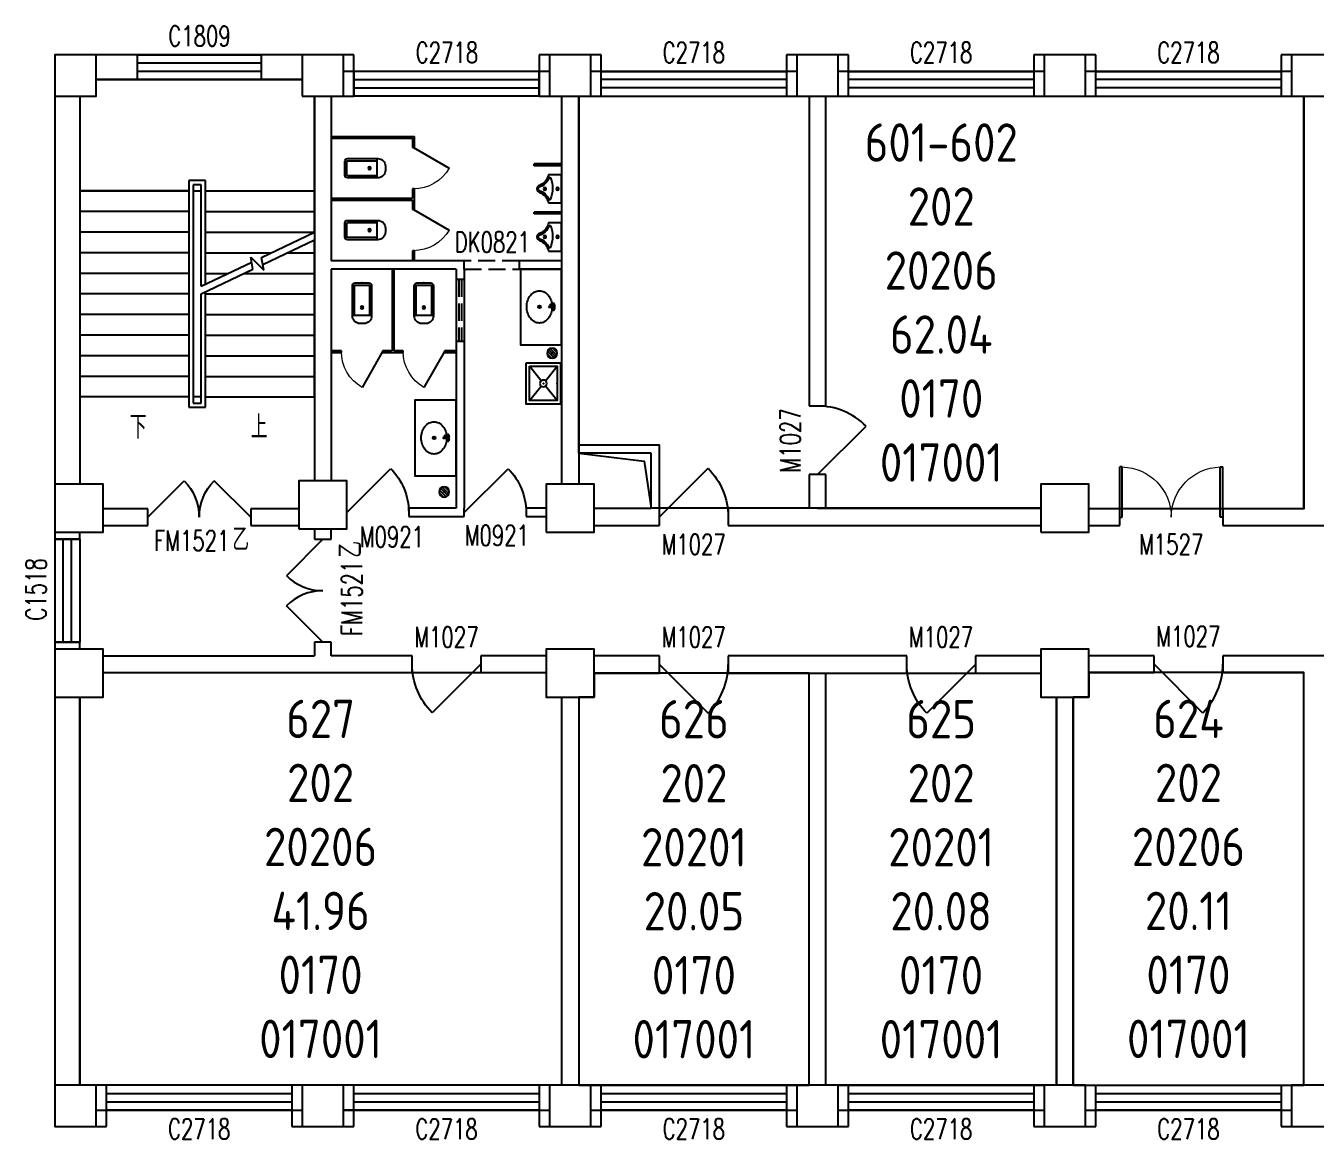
# Model space of a CAD drawing. Extents: x 127902 to 222526, y 58766 to 74973.
# Drawn here: x 127902 to 146686, y 58766 to 74973 of the extents above; entities that cross this region are included whole.
import ezdxf

# ---------------------------------------------------------------- set-up
doc = ezdxf.new("R2010")
doc.units = 0
doc.header["$LTSCALE"] = 1000
doc.header["$MEASUREMENT"] = 0
doc.linetypes.add('DASH', pattern=[0.35, 0.25, -0.1])
for name, color, linetype in [('body', 30, 'Continuous'), ('GROS', 6, 'Continuous'), ('RM$', 5, 'Continuous'), ('RM$TXT', 5, 'Continuous')]:
    doc.layers.add(name, color=color, linetype=linetype)
doc.styles.add('_TCH_DIM', font='SIMPLEX', dxfattribs={"bigfont": 'GBCBIG'})
doc.styles.add('_TCH_WINDOW', font='SIMPLEX', dxfattribs={"bigfont": 'GBCBIG'})
doc.styles.get("Standard").update_dxf_attribs({"font": 'gbenor.shx', "bigfont": 'gbcbig.shx'})

# ---------------------------------------------------------------- blocks, each defined once
blk = doc.blocks.new('_FZHK')
blk.add_lwpolyline([(-0.5, -0.5), (0.5, -0.5), (0.5, 0.5), (-0.5, 0.5)], close=True)
blk = doc.blocks.new('$DorLib2D$00000114')
at = {"color": 0}
blk.add_line((0.5, 0), (-0.207, 0.707), dxfattribs=at)
blk.add_arc((0.5, 0), 1, 135, 180, dxfattribs=at)
blk = doc.blocks.new('$WINLIB2D$00000001')
at = {"color": 0}
for points in [[(-0.5, 0.5), (-0.5, -0.5)], [(-0.5, 0.5), (0.5, 0.5)], [(0.5, -0.5), (0.5, 0.5)], [(0.5, 0.1667), (-0.5, 0.1667)], [(0.5, -0.1667), (-0.5, -0.1667)], [(-0.5, -0.5), (0.5, -0.5)]]:
    blk.add_lwpolyline(points, dxfattribs=at)
blk = doc.blocks.new('$DorLib2D$00000116')
at = {"color": 0}
for p, q in [((-0.5, 0), (-0.146, 0.354)), ((0.5, 0), (0.146, 0.354))]:
    blk.add_line(p, q, dxfattribs=at)
for centre, start, end in [((-0.5, 0), 0, 45), ((0.5, 0), 135, 180)]:
    blk.add_arc(centre, 0.5, start, end, dxfattribs=at)
blk = doc.blocks.new('$lvtry$00000201')
at = {"color": 0}
for p, q in [((100, -30, 0), (-100, -30, 0)), ((110, -470, 0), (110, -40, 0)), ((140, -470, 0), (-140, -470, 0))]:
    blk.add_line(p, q, dxfattribs=at)
at = {"color": 0, "elevation": 0}
blk.add_lwpolyline([(140, -40, 0.414214), (100, 0), (-100, 0, 0.414214), (-140, -40), (-140, -480, 0.414214), (-30, -590), (30, -590, 0.414214), (140, -480)], format="xyb", close=True, dxfattribs=at)
blk.add_lwpolyline([(-110, -40), (-110, -470)], dxfattribs=at)
at = {"color": 0}
blk.add_circle((0, -359, 0), 20, dxfattribs=at)
for centre, start, end in [((-100, -40, 0), 90, 180), ((100, -40, 0), 0, 90)]:
    blk.add_arc(centre, 10, start, end, dxfattribs=at)
for p in [(0, 0, 0), (0, -359, 0)]:
    blk.add_point(p, dxfattribs=at)
blk = doc.blocks.new('$TCHSYS$APDOOR2D')
blk.add_line((0.5, 0), (0, 0.866))
at = {"lineweight": 13}
blk.add_arc((0.5, 0), 1, 120, 180, dxfattribs=at)
blk = doc.blocks.new('$lvtry$00000222')
at = {"color": 0, "elevation": 0}
blk.add_lwpolyline([(-205, -191), (-205, 0), (205, 0), (205, -191, 0.268068), (51, -323, -0.317765), (0, -360, -0.317765), (-51, -323, 0.268068)], format="xyb", close=True, dxfattribs=at)
at = {"color": 0}
for centre in [(0, -60, 0), (0, -242, 0)]:
    blk.add_circle(centre, 20, dxfattribs=at)
for centre, radius, start, end in [((-152, -175, 0), 10, 114.1084, 248.1394), ((5, -526, 0), 395, 66.6675, 114.1084), ((-243, -401, 0), 233, 19.2639, 68.1394), ((243, -401, 0), 233, 110.4941, 160.7361), ((158, -173, 0), 10, 290.4941, 66.6675), ((0, -316, 0), 24, 199.2639, 269.4998), ((0, -316, 0), 24, 270.5002, 340.7361)]:
    blk.add_arc(centre, radius, start, end, dxfattribs=at)
for p in [(0, -60, 0), (0, -242, 0)]:
    blk.add_point(p, dxfattribs=at)
blk = doc.blocks.new('$DorLib2D$00000002')
for p, q in [((-0.5, 0), (-0.5, 0.4875)), ((-0.475, 0.4875), (-0.5, 0.4875)), ((-0.475, 0), (-0.475, 0.4875)), ((0.475, 0), (0.475, 0.4875)), ((0.475, 0.4875), (0.5, 0.4875)), ((0.5, 0), (0.5, 0.4875)), ((-0.5, 0), (-0.475, 0)), ((0.5, 0), (0.475, 0))]:
    blk.add_line(p, q)
at = {"lineweight": 13}
for centre, start, end in [((-0.4875, 0), 0, 88.53072), ((0.4875, 0), 91.46928, 180)]:
    blk.add_arc(centre, 0.4875, start, end, dxfattribs=at)
blk = doc.blocks.new('$lvtry$00000191')
at = {"color": 0}
for p, q in [((-250, -50, 0), (-39, -219, 0)), ((39, -219, 0), (250, -50, 0)), ((-250, -450, 0), (-39, -281, 0)), ((39, -281, 0), (250, -450, 0))]:
    blk.add_line(p, q, dxfattribs=at)
at = {"color": 0, "elevation": 0}
for points in [[(300, -500), (300, 0), (-300, 0), (-300, -500)], [(250, -450), (250, -50), (-250, -50), (-250, -450)]]:
    blk.add_lwpolyline(points, close=True, dxfattribs=at)
at = {"color": 0}
blk.add_circle((0, -250, 0), 50, dxfattribs=at)
for p in [(0, -50, 0), (0, -250, 0)]:
    blk.add_point(p, dxfattribs=at)
blk = doc.blocks.new('$lvtry$00000171')
for p, q in [((-74, 11), (-11, 74)), ((-70, -27), (27, 70)), ((-53, -53), (53, 53)), ((-27, -70), (70, 27)), ((11, -74), (74, -11))]:
    blk.add_line(p, q)
blk.add_circle((0, 0), 75)
blk.add_point((0, 0))
blk = doc.blocks.new('$lvtry$00000194')
at = {"color": 0}
for p, q in [((-17, -27), (-17, -17)), ((17, -27), (17, -17))]:
    blk.add_line(p, q, dxfattribs=at)
blk.add_lwpolyline([(14, -39, -0.067374), (92, -53, -0.088152), (166, -93, -0.105269), (218, -155, -0.121685), (235, -224, -0.121685), (218, -292, -0.105269), (166, -355, -0.088152), (92, -394, -0.078966), (0, -409, -0.078966), (-92, -394, -0.088152), (-166, -355, -0.105269), (-218, -292, -0.121685), (-235, -224, -0.121685), (-218, -155, -0.105269), (-166, -93, -0.088152), (-92, -53, -0.059935), (-23, -40, -0.059935)], format="xyb", dxfattribs=at)
for centre, radius in [((0, -27), 16.7), ((0, -221), 20), ((0, -221), 15)]:
    blk.add_circle(centre, radius, dxfattribs=at)
for centre, radius, start, end in [((0, -17), 16.7, 0, 180), ((-40, -17), 10.1, 106.6096, 258.1648), ((-64, 250), 259, 274.7069, 282.3732), ((-75, -197), 173, 71.36, 79.1873), ((-29, -63), 6.77, 155.344, 308.3224), ((-171, 35), 166, 324.8411, 338.1337), ((-171, 35), 170, 324.8411, 331.3523), ((-29, -63), 3.37, 155.344, 308.3224), ((100, -178), 170, 132.3141, 138.8253), ((100, -178), 166, 125.5327, 138.8253), ((-12, -42), 10.6, 201.8924, 261.774), ((-381, -99), 372, 2.3982, 6.7627), ((0, -80), 9.9, 201.7837, 338.2163), ((64, 250), 259, 257.6268, 265.2931), ((381, -99), 372, 170.1008, 177.6018), ((75, -197), 173, 100.8127, 110.4191), ((40, -17), 10.1, 281.8352, 73.3904)]:
    blk.add_arc(centre, radius, start, end, dxfattribs=at)
for p in [(0, -27), (0, -221)]:
    blk.add_point(p, dxfattribs=at)

msp = doc.modelspace()

# ---------------------------------------------------------------- linework, layer by layer
at = {"layer": 'body', "color": 30}
for p, q in [((129526, 74550), (128926, 74550)), ((129526, 74190), (129526, 74550)), ((131926, 74550), (131326, 74550)), ((131326, 74550), (131326, 74190)), ((132676, 74550), (132526, 74550)), ((132676, 74310), (132676, 74550)), ((135526, 74550), (135376, 74550)), ((135376, 74550), (135376, 74310)), ((136276, 74550), (136126, 74550)), ((136276, 74310), (136276, 74550)), ((139126, 74550), (138976, 74550)), ((138976, 74550), (138976, 74310)), ((139876, 74550), (139726, 74550)), ((139876, 74310), (139876, 74550)), ((142726, 74550), (142576, 74550)), ((142576, 74550), (142576, 74310)), ((143476, 74550), (143326, 74550)), ((143476, 74310), (143476, 74550)), ((146326, 74550), (146176, 74550)), ((146176, 74550), (146176, 74310)), ((132676, 74310), (132526, 74310)), ((132676, 73950), (132676, 74310)), ((135526, 74310), (135376, 74310)), ((135376, 74310), (135376, 73950)), ((136276, 74310), (136126, 74310)), ((136276, 73950), (136276, 74310)), ((139126, 74310), (138976, 74310)), ((138976, 74310), (138976, 73950)), ((139876, 74310), (139726, 74310)), ((139876, 73950), (139876, 74310)), ((142726, 74310), (142576, 74310)), ((142576, 74310), (142576, 73950)), ((143476, 74310), (143326, 74310)), ((143476, 73950), (143476, 74310)), ((146326, 74310), (146176, 74310)), ((146176, 74310), (146176, 73950)), ((128926, 74190), (129526, 74190)), ((131926, 74190), (128926, 74190)), ((131326, 74190), (131926, 74190)), ((128326, 73950), (128326, 68300)), ((128686, 73950), (128686, 68300)), ((128686, 73950), (128686, 72570)), ((132106, 73950), (132106, 71550)), ((132106, 72570), (132106, 73950)), ((132346, 73950), (132346, 71550)), ((132526, 73950), (132676, 73950)), ((135376, 73950), (135526, 73950)), ((135701, 73950), (135701, 71550)), ((135951, 73950), (135951, 71550)), ((136126, 73950), (136276, 73950)), ((138976, 73950), (139126, 73950)), ((139306, 73950), (139306, 69440)), ((139546, 69440), (139546, 73950)), ((139726, 73950), (139876, 73950)), ((142576, 73950), (142726, 73950)), ((143326, 73950), (143476, 73950)), ((146176, 73950), (146326, 73950)), ((146506, 67940), (146506, 73950)), ((132346, 73362), (133558, 73362)), ((132346, 73362), (132346, 73337)), ((132346, 73337), (133533, 73337)), ((133533, 73337), (133533, 73200)), ((133558, 73200), (133558, 73362)), ((133533, 73200), (133558, 73200)), ((135701, 72962), (135301, 72962)), ((135301, 72937), (135301, 72962)), ((135701, 72937), (135301, 72937)), ((135701, 72937), (135701, 72962)), ((130516, 72720), (130276, 72720)), ((130276, 72720), (130276, 69420)), ((130516, 71210), (130516, 72720)), ((128686, 72570), (128686, 69570)), ((130276, 72570), (128686, 72570)), ((128686, 72570), (130276, 72570)), ((130456, 72660), (130336, 72660)), ((130336, 72660), (130336, 69480)), ((130336, 72570), (130336, 69570)), ((130336, 72570), (130456, 72570)), ((130456, 71181), (130456, 72660)), ((130456, 71181), (130456, 72570)), ((130516, 72570), (132106, 72570)), ((130516, 72570), (132106, 72570)), ((132106, 71969), (132106, 72570)), ((133558, 72600), (133533, 72600)), ((133533, 72600), (133533, 72462)), ((133558, 72450), (133558, 72600)), ((132346, 72462), (133533, 72462)), ((132346, 72462), (132346, 72437)), ((132346, 72437), (133533, 72437)), ((133533, 72437), (133533, 72300)), ((133558, 72300), (133558, 72450)), ((130276, 72270), (128686, 72270)), ((130516, 72270), (132106, 72270)), ((133533, 72300), (133558, 72300)), ((135701, 72262), (135301, 72262)), ((135301, 72237), (135301, 72262)), ((135701, 72237), (135301, 72237)), ((135701, 72237), (135701, 72262)), ((130276, 71970), (128686, 71970)), ((130516, 71970), (132106, 71970)), ((131334, 71601), (132106, 71969)), ((131353, 71499), (132106, 71858)), ((132106, 69570), (132106, 71858)), ((130276, 71670), (128686, 71670)), ((130516, 71670), (131479, 71670)), ((131209, 71430), (131176, 71605)), ((131176, 71605), (131368, 71417)), ((131368, 71417), (131334, 71601)), ((131711, 71670), (132106, 71670)), ((133558, 71700), (133533, 71700)), ((133533, 71700), (133533, 71550)), ((133558, 71550), (133558, 71700)), ((130456, 71181), (131190, 71532)), ((130456, 71071), (131209, 71430)), ((132106, 71550), (132106, 68350)), ((133546, 71550), (132346, 71550)), ((132346, 71430), (132346, 68350)), ((133546, 71430), (132346, 71430)), ((133233, 71430), (133233, 70242)), ((133258, 71430), (133233, 71430)), ((133258, 71430), (133258, 70242)), ((134165, 71550), (133546, 71550)), ((134165, 71430), (133546, 71430)), ((134285, 71550), (134165, 71550)), ((134165, 71430), (134165, 70230)), ((134285, 71430), (134285, 71550)), ((134285, 71430), (134285, 70230)), ((135701, 71550), (135085, 71550)), ((135085, 71550), (135085, 71430)), ((135085, 71430), (135701, 71430)), ((135701, 71550), (135701, 68300)), ((135951, 71550), (135951, 68300)), ((130276, 71370), (128686, 71370)), ((130516, 71370), (130850, 71370)), ((131082, 71370), (132106, 71370)), ((130276, 71070), (128686, 71070)), ((130456, 69570), (130456, 71071)), ((130456, 69480), (130456, 71071)), ((130516, 69420), (130516, 71099)), ((130516, 71070), (132106, 71070)), ((130276, 70770), (128686, 70770)), ((130516, 70770), (132106, 70770)), ((130276, 70470), (128686, 70470)), ((130516, 70470), (132106, 70470)), ((130276, 70170), (128686, 70170)), ((130516, 70170), (132106, 70170)), ((132496, 70242), (132346, 70242)), ((132346, 70242), (132346, 70217)), ((132346, 70217), (132496, 70217)), ((132496, 70217), (132496, 70242)), ((133233, 70242), (133096, 70242)), ((133096, 70242), (133096, 70217)), ((133096, 70217), (133246, 70217)), ((133246, 70217), (133396, 70217)), ((133396, 70242), (133258, 70242)), ((133396, 70217), (133396, 70242)), ((134165, 70242), (133996, 70242)), ((133996, 70242), (133996, 70217)), ((133996, 70217), (134165, 70217)), ((134165, 70230), (134165, 67950)), ((134285, 70230), (134285, 67950)), ((130276, 69870), (128686, 69870)), ((130516, 69870), (132106, 69870)), ((130276, 69570), (128686, 69570)), ((130456, 69570), (130336, 69570)), ((130516, 69570), (132106, 69570)), ((130276, 69420), (130516, 69420)), ((130336, 69480), (130456, 69480)), ((139306, 69440), (139546, 69440)), ((137126, 68870), (135951, 68870)), ((135951, 68750), (135951, 68870)), ((137006, 68750), (135951, 68750)), ((137006, 67950), (137006, 68750)), ((137126, 67950), (137126, 68870)), ((139546, 68440), (139306, 68440)), ((139306, 68440), (139306, 67950)), ((139546, 67950), (139546, 68440)), ((129676, 67940), (129026, 67940)), ((129676, 67700), (129676, 67940)), ((131876, 67940), (131176, 67940)), ((131176, 67940), (131176, 67700)), ((134165, 67950), (133476, 67950)), ((133476, 67950), (133476, 67830)), ((133476, 67830), (134165, 67830)), ((134165, 67830), (134285, 67830)), ((134285, 67830), (134285, 67950)), ((135476, 67950), (135185, 67950)), ((135185, 67950), (135185, 67830)), ((135185, 67830), (135476, 67830)), ((136176, 67950), (137006, 67950)), ((137126, 67950), (137006, 67950)), ((137126, 67700), (137126, 67950)), ((139426, 67950), (138126, 67950)), ((138126, 67950), (138126, 67700)), ((139426, 67950), (142676, 67950)), ((143826, 67940), (143376, 67940)), ((143826, 67700), (143826, 67940)), ((146506, 67940), (145326, 67940)), ((145326, 67940), (145326, 67700)), ((129026, 67700), (129676, 67700)), ((131176, 67700), (131876, 67700)), ((132106, 67650), (132106, 67500)), ((132346, 67500), (132346, 67650)), ((136176, 67700), (137006, 67700)), ((137006, 67700), (137126, 67700)), ((138126, 67700), (139426, 67700)), ((139426, 67700), (142676, 67700)), ((143376, 67700), (143826, 67700)), ((145326, 67700), (146626, 67700)), ((146626, 67700), (149046, 67700)), ((128326, 67600), (128326, 67500)), ((128326, 67500), (128686, 67500)), ((128686, 67500), (128686, 67600)), ((132106, 67500), (132346, 67500)), ((128686, 66000), (128326, 66000)), ((128326, 66000), (128326, 65900)), ((128686, 65900), (128686, 66000)), ((132346, 66000), (132106, 66000)), ((132106, 66000), (132106, 65800)), ((132346, 65800), (132346, 66000)), ((129026, 65800), (132106, 65800)), ((133526, 65800), (132346, 65800)), ((133526, 65560), (133526, 65800)), ((135476, 65800), (134526, 65800)), ((134526, 65800), (134526, 65560)), ((137126, 65800), (136176, 65800)), ((137126, 65550), (137126, 65800)), ((139426, 65800), (138126, 65800)), ((138126, 65800), (138126, 65550)), ((140726, 65800), (139426, 65800)), ((140726, 65550), (140726, 65800)), ((142676, 65800), (141726, 65800)), ((141726, 65800), (141726, 65550)), ((144326, 65800), (143376, 65800)), ((144326, 65560), (144326, 65800)), ((146626, 65800), (145326, 65800)), ((145326, 65800), (145326, 65560)), ((147926, 65800), (146626, 65800)), ((129026, 65560), (132226, 65560)), ((132226, 65560), (133526, 65560)), ((134526, 65560), (135476, 65560)), ((143376, 65560), (144326, 65560)), ((145326, 65560), (146506, 65560)), ((146506, 59550), (146506, 65560)), ((136176, 65550), (137126, 65550)), ((138126, 65550), (139426, 65550)), ((139306, 59550), (139306, 65550)), ((139426, 65550), (140726, 65550)), ((139546, 59550), (139546, 65550)), ((141726, 65550), (142676, 65550)), ((128326, 65200), (128326, 59550)), ((128686, 65200), (128686, 59550)), ((135701, 65200), (135701, 59550)), ((135951, 65200), (135951, 59550)), ((142906, 59550), (142906, 65200)), ((143146, 59550), (143146, 65200)), ((129076, 59550), (128926, 59550)), ((129076, 59190), (129076, 59550)), ((131926, 59550), (131776, 59550)), ((131776, 59550), (131776, 59190)), ((132676, 59550), (132526, 59550)), ((132676, 59190), (132676, 59550)), ((135526, 59550), (135376, 59550)), ((135376, 59550), (135376, 59190)), ((136276, 59550), (136126, 59550)), ((136276, 59190), (136276, 59550)), ((139126, 59550), (138976, 59550)), ((138976, 59550), (138976, 59190)), ((139876, 59549), (139726, 59549)), ((139876, 59189), (139876, 59549)), ((142726, 59549), (142576, 59549)), ((142576, 59549), (142576, 59189)), ((143476, 59549), (143326, 59549)), ((143476, 59189), (143476, 59549)), ((146326, 59549), (146176, 59549)), ((146176, 59549), (146176, 59189)), ((128926, 59190), (129076, 59190)), ((129076, 58950), (129076, 59190)), ((131776, 59190), (131926, 59190)), ((131776, 59189), (131776, 58950)), ((132526, 59190), (132676, 59190)), ((132676, 59189), (132526, 59189)), ((132676, 58950), (132676, 59189)), ((135376, 59190), (135526, 59190)), ((135376, 59190), (135376, 58950)), ((136126, 59190), (136276, 59190)), ((136276, 58950), (136276, 59190)), ((138976, 59190), (139126, 59190)), ((138976, 59190), (138976, 58950)), ((139726, 59189), (139876, 59189)), ((139876, 58950), (139876, 59189)), ((142576, 59189), (142726, 59189)), ((142576, 59189), (142576, 58950)), ((143326, 59189), (143476, 59189)), ((143476, 58950), (143476, 59189)), ((146176, 59189), (146326, 59189)), ((146176, 59189), (146176, 58950)), ((128926, 58950), (129076, 58950)), ((131776, 58950), (131926, 58950)), ((132526, 58950), (132676, 58950)), ((135376, 58950), (135526, 58950)), ((136126, 58950), (136276, 58950)), ((138976, 58950), (139126, 58950)), ((139726, 58950), (139876, 58950)), ((142576, 58950), (142726, 58950)), ((143326, 58950), (143476, 58950)), ((146176, 58950), (146326, 58950))]:
    msp.add_line(p, q, dxfattribs=at)
at = {"layer": 'body', "color": 30, "linetype": 'DASH'}
for p, q in [((135085, 71550), (134285, 71550)), ((134285, 71430), (135085, 71430)), ((134285, 71280, 900), (134165, 71280, 900)), ((134205, 71280, 900), (134205, 70380, 900)), ((134245, 71280, 900), (134245, 70380, 900)), ((134285, 70380, 900), (134165, 70380, 900))]:
    msp.add_line(p, q, dxfattribs=at)
at = {"layer": 'body', "color": 30}
for points in [[(129511, 69420, 0, 0, 0), (129511, 73380, 0, 0, 0), (131281, 73380, 0, 0, 0), (131281, 71970, 80, 0, 0), (131281, 71670, 0, 0, 0)], [(131281, 69420, 0, 0, 0), (131281, 71070, 80, 0, 0), (131281, 71370, 0, 0, 0)]]:
    msp.add_lwpolyline(points, format="xyseb", dxfattribs=at)
for points in [[(135701, 70330), (135701, 71430), (135101, 71430), (135101, 70330)], [(134165, 68423), (134165, 69523), (133565, 69523), (133565, 68423)]]:
    msp.add_lwpolyline(points, close=True, dxfattribs=at)
msp.add_lwpolyline([(135951, 68750), (136905, 68638), (137006, 67950)], dxfattribs=at)
at = {"layer": 'GROS'}
msp.add_lwpolyline([(146926, 74550), (146326, 74550), (146326, 74310), (143326, 74310), (143326, 74550), (142726, 74550), (142726, 74310), (139726, 74310), (139726, 74550), (139126, 74550), (139126, 74310), (136126, 74310), (136126, 74550), (135526, 74550), (135526, 74310), (132526, 74310), (132526, 74550), (128326, 74550), (128326, 58950), (128926, 58950), (128926, 59190), (131926, 59190), (131926, 58950), (132526, 58950), (132526, 59189), (135526, 59190), (135526, 58950), (136126, 58950), (136126, 59190), (139126, 59190), (139126, 58950), (139726, 58950), (139726, 59189), (142726, 59189), (142726, 58950), (143326, 58950), (143326, 59189), (146326, 59189), (146326, 58950), (146926, 58950)], dxfattribs=at)
at = {"layer": 'RM$'}
msp.add_lwpolyline([(135951, 73950), (146506, 73950), (146506, 67940), (143376, 67940), (143376, 68300), (142676, 68300), (142676, 67950), (137126, 67950), (137126, 68870), (135951, 68870)], close=True, dxfattribs=at)
at = {"layer": 'RM$', "color": 4, "ltscale": 20}
for points in [[(135476, 65560), (135476, 65200), (135701, 65200), (135701, 59550), (128686, 59550), (128686, 65200), (129026, 65200), (129026, 65560)], [(143376, 65560), (143376, 65200), (143146, 65200), (143146, 59550), (146506, 59550), (146506, 65560)], [(136176, 65550), (136176, 65200), (135951, 65200), (135951, 59550), (139306, 59550), (139306, 65550)], [(142676, 65550), (142676, 65200), (142906, 65200), (142906, 59550), (139546, 59550), (139546, 65550)]]:
    msp.add_lwpolyline(points, close=True, dxfattribs=at)

# ---------------------------------------------------------------- block references
at = {"layer": 'body', "color": 30}
ref = msp.add_blockref('$WINLIB2D$00000001', (130426, 74370), dxfattribs=dict(at, xscale=-1800, yscale=360, zscale=360, rotation=180))
ref.add_attrib('A', 'C1809', (129976, 74676), dxfattribs={"color": 30, "height": 297.5, "style": '_TCH_WINDOW', "width": 0.705882})
ref = msp.add_blockref('$WINLIB2D$00000001', (134026, 74130), dxfattribs=dict(at, xscale=2700, yscale=360, zscale=360, rotation=180))
ref.add_attrib('A', 'C2718', (133578, 74436), dxfattribs={"color": 30, "height": 297.5, "style": '_TCH_WINDOW', "width": 0.705882})
ref = msp.add_blockref('$WINLIB2D$00000001', (137626, 74130), dxfattribs=dict(at, xscale=-2700, yscale=360, zscale=360, rotation=180))
ref.add_attrib('A', 'C2718', (137171, 74436), dxfattribs={"color": 30, "height": 297.5, "style": '_TCH_WINDOW', "width": 0.705882})
ref = msp.add_blockref('$WINLIB2D$00000001', (141226, 74130), dxfattribs=dict(at, xscale=-2700, yscale=360, zscale=360, rotation=180))
ref.add_attrib('A', 'C2718', (140771, 74436), dxfattribs={"color": 30, "height": 297.5, "style": '_TCH_WINDOW', "width": 0.705882})
ref = msp.add_blockref('$WINLIB2D$00000001', (144826, 74130), dxfattribs=dict(at, xscale=-2700, yscale=360, zscale=360, rotation=180))
ref.add_attrib('A', 'C2718', (144371, 74436), dxfattribs={"color": 30, "height": 297.5, "style": '_TCH_WINDOW', "width": 0.705882})
for name, p, xscale, yscale, zscale in [('_FZHK', (128626, 74250), 600, 600, 600), ('_FZHK', (132226, 74250), 600, 600, 600), ('_FZHK', (135826, 74250), 600, 600, 600), ('_FZHK', (139426, 74250), 600, 600, 600), ('_FZHK', (143026, 74250), 600, 600, 600), ('_FZHK', (146626, 74250), 600, 600, 600), ('$TCHSYS$APDOOR2D', (132796, 70230), 600, -600, 25), ('$TCHSYS$APDOOR2D', (133696, 70230), 600, -600, 25), ('_FZHK', (128676, 67950), 700, 700, 700), ('_FZHK', (132226, 68000), 700, 700, 700), ('_FZHK', (135826, 67950), 700, 700, 700), ('_FZHK', (143026, 67950), 700, 700, 700), ('_FZHK', (128676, 65550), 700, 700, 700), ('_FZHK', (135826, 65550), 700, 700, 700), ('_FZHK', (143026, 65550), 700, 700, 700), ('_FZHK', (128626, 59250), 600, 600, 600), ('_FZHK', (132226, 59250), 600, 600, 600), ('_FZHK', (135826, 59250), 600, 600, 600), ('_FZHK', (139426, 59250), 600, 600, 600), ('_FZHK', (143026, 59250), 600, 600, 600), ('_FZHK', (146626, 59250), 600, 600, 600)]:
    msp.add_blockref(name, p, dxfattribs=dict(at, xscale=xscale, yscale=yscale, zscale=zscale))
for name, p, xscale, yscale, zscale, rotation in [('$TCHSYS$APDOOR2D', (133546, 72900), 600, -600, 25, 90), ('$TCHSYS$APDOOR2D', (133546, 72000), 600, -600, 25, 90), ('$DorLib2D$00000116', (130426, 67820), 1500, -1500, 240, 180), ('$DorLib2D$00000116', (132226, 66750), 1500, 1500, 240, 90)]:
    msp.add_blockref(name, p, dxfattribs=dict(at, xscale=xscale, yscale=yscale, zscale=zscale, rotation=rotation))
at = {"layer": 'body', "color": 30, "yscale": -1}
for name, p, rotation in [('$lvtry$00000201', (132546, 72900), 270), ('$lvtry$00000222', (135701, 72600), 90), ('$lvtry$00000201', (132546, 72000), 270), ('$lvtry$00000222', (135701, 71900), 90), ('$lvtry$00000201', (132796, 71230), 180), ('$lvtry$00000201', (133696, 71230), 180), ('$lvtry$00000171', (135564, 70208), 180), ('$lvtry$00000191', (135686, 69767), 90), ('$lvtry$00000171', (133992, 68188), 180)]:
    msp.add_blockref(name, p, dxfattribs=dict(at, rotation=rotation))
at = {"layer": 'body', "color": 30, "rotation": 270}
for p in [(135602, 70882), (134067, 68975)]:
    msp.add_blockref('$lvtry$00000194', p, dxfattribs=at)
at = {"layer": 'body', "color": 30}
ref = msp.add_blockref('$DorLib2D$00000114', (139426, 68940), dxfattribs=dict(at, xscale=-1000, yscale=-1000, zscale=240, rotation=90))
ref.add_attrib('A', 'M1027', (139179, 68470), dxfattribs={"color": 30, "height": 297.5, "rotation": 90, "style": '_TCH_WINDOW', "width": 0.705882})
ref = msp.add_blockref('$DorLib2D$00000114', (133026, 67890), dxfattribs=dict(at, xscale=900, yscale=-900, zscale=120, rotation=180))
ref.add_attrib('A', 'M0921', (132762, 67386), dxfattribs={"color": 30, "height": 297.5, "style": '_TCH_WINDOW', "width": 0.705882})
ref = msp.add_blockref('$DorLib2D$00000114', (134735, 67890), dxfattribs=dict(at, xscale=900, yscale=-900, zscale=120, rotation=180))
ref.add_attrib('A', 'M0921', (134290, 67406), dxfattribs={"color": 30, "height": 297.5, "style": '_TCH_WINDOW', "width": 0.705882})
ref = msp.add_blockref('$DorLib2D$00000114', (137626, 67825), dxfattribs=dict(at, xscale=-1000, yscale=1000, zscale=250))
ref.add_attrib('A', 'M1027', (137156, 67276), dxfattribs={"color": 30, "height": 297.5, "style": '_TCH_WINDOW', "width": 0.705882})
ref = msp.add_blockref('$DorLib2D$00000002', (144576, 67820), dxfattribs=dict(at, xscale=-1500, yscale=1500, zscale=240))
ref.add_attrib('A', 'M1527', (144106, 67276), dxfattribs={"color": 30, "height": 297.5, "style": '_TCH_WINDOW', "width": 0.705882})
ref = msp.add_blockref('$WINLIB2D$00000001', (128506, 66750), dxfattribs=dict(at, xscale=1500, yscale=360, zscale=360, rotation=270))
ref.add_attrib('A', 'C1518', (128199, 66315), dxfattribs={"color": 30, "height": 297.5, "rotation": 90, "style": '_TCH_WINDOW', "width": 0.705882})
ref = msp.add_blockref('$DorLib2D$00000114', (134026, 65680), dxfattribs=dict(at, xscale=1000, yscale=-1000, zscale=240))
ref.add_attrib('A', 'M1027', (133556, 65926), dxfattribs={"color": 30, "height": 297.5, "style": '_TCH_WINDOW', "width": 0.705882})
ref = msp.add_blockref('$DorLib2D$00000114', (137626, 65675), dxfattribs=dict(at, xscale=1000, yscale=1000, zscale=250, rotation=180))
ref.add_attrib('A', 'M1027', (137156, 65926), dxfattribs={"color": 30, "height": 297.5, "style": '_TCH_WINDOW', "width": 0.705882})
ref = msp.add_blockref('$DorLib2D$00000114', (141226, 65675), dxfattribs=dict(at, xscale=-1000, yscale=1000, zscale=250, rotation=180))
ref.add_attrib('A', 'M1027', (140756, 65926), dxfattribs={"color": 30, "height": 297.5, "style": '_TCH_WINDOW', "width": 0.705882})
ref = msp.add_blockref('$DorLib2D$00000114', (144826, 65680), dxfattribs=dict(at, xscale=1000, yscale=1000, zscale=240, rotation=180))
ref.add_attrib('A', 'M1027', (144356, 65936), dxfattribs={"color": 30, "height": 297.5, "style": '_TCH_WINDOW', "width": 0.705882})
ref = msp.add_blockref('$WINLIB2D$00000001', (130426, 59370), dxfattribs=dict(at, xscale=-2700, yscale=360, zscale=360))
ref.add_attrib('A', 'C2718', (129971, 58767), dxfattribs={"color": 30, "height": 297.5, "style": '_TCH_WINDOW', "width": 0.705882})
ref = msp.add_blockref('$WINLIB2D$00000001', (134026, 59370), dxfattribs=dict(at, xscale=-2700, yscale=360, zscale=360))
ref.add_attrib('A', 'C2718', (133571, 58766), dxfattribs={"color": 30, "height": 297.5, "style": '_TCH_WINDOW', "width": 0.705882})
ref = msp.add_blockref('$WINLIB2D$00000001', (137626, 59370), dxfattribs=dict(at, xscale=-2700, yscale=360, zscale=360))
ref.add_attrib('A', 'C2718', (137171, 58767), dxfattribs={"color": 30, "height": 297.5, "style": '_TCH_WINDOW', "width": 0.705882})
ref = msp.add_blockref('$WINLIB2D$00000001', (141226, 59369), dxfattribs=dict(at, xscale=-2700, yscale=360, zscale=360))
ref.add_attrib('A', 'C2718', (140771, 58766), dxfattribs={"color": 30, "height": 297.5, "style": '_TCH_WINDOW', "width": 0.705882})
ref = msp.add_blockref('$WINLIB2D$00000001', (144826, 59369), dxfattribs=dict(at, xscale=-2700, yscale=360, zscale=360))
ref.add_attrib('A', 'C2718', (144371, 58766), dxfattribs={"color": 30, "height": 297.5, "style": '_TCH_WINDOW', "width": 0.705882})

# ---------------------------------------------------------------- texts
at = {"layer": 'body', "color": 30, "style": '_TCH_WINDOW', "width": 0.705882}
for s, p in [('DK0821', (134143, 71676)), ('FM1521', (129768, 67330))]:
    msp.add_text(s, height=297.5, dxfattribs=at).set_placement(p)
at = {"layer": 'body', "color": 7, "style": '_TCH_DIM'}
for s, p in [('上', (131176, 68965)), ('下', (129416, 68965))]:
    msp.add_text(s, height=338, dxfattribs=at).set_placement(p)
at = {"layer": 'body', "color": 30, "style": '_TCH_WINDOW'}
msp.add_text('乙', height=338, dxfattribs=at).set_placement((130908, 67330))
msp.add_text('乙', height=338, rotation=90, dxfattribs=at).set_placement((132796, 67230))
at = {"layer": 'body', "color": 30, "style": '_TCH_WINDOW', "width": 0.705882}
msp.add_text('FM1521', height=297.5, rotation=90, dxfattribs=at).set_placement((132796, 66090))
at = {"layer": 'RM$TXT', "char_height": 558.8, "attachment_point": 8}
for s, insert in [('601-602^M^J202^M^J20206^M^J62.04^M^J0170^M^J017001^M^J', (141228, 68337)), ('627^M^J202^M^J20206^M^J41.96^M^J0170^M^J017001^M^J', (132193, 59947)), ('626^M^J202^M^J20201^M^J20.05^M^J0170^M^J017001^M^J', (137628, 59942)), ('625^M^J202^M^J20201^M^J20.08^M^J0170^M^J017001^M^J', (141226, 59942)), ('624^M^J202^M^J20206^M^J20.11^M^J0170^M^J017001^M^J', (144826, 59947))]:
    msp.add_mtext(s, dxfattribs=dict(at, insert=insert))

doc.saveas('drawing.dxf')
